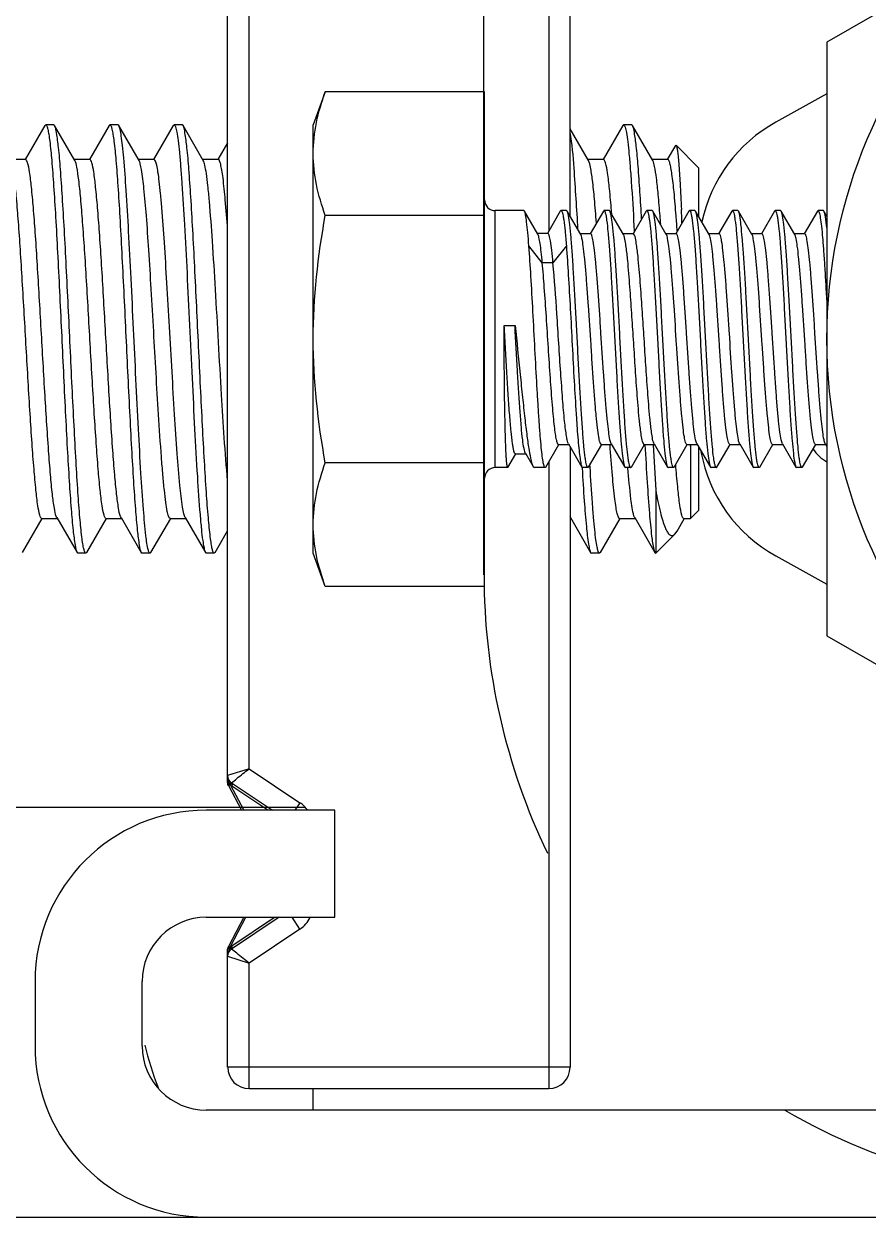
# Model space of a CAD drawing. Header units: millimetres. Extents: x -633009578 to 5705885, y -633235091 to 2571734.
# Drawn here: x 2466969.7 to 2467163.6, y 1994672.4 to 1994946.2 of the extents above; entities that cross this region are included whole.
import ezdxf

# ---------------------------------------------------------------- set-up
doc = ezdxf.new("R2010")
doc.units = ezdxf.units.MM
doc.header["$LTSCALE"] = 1000
doc.header["$MEASUREMENT"] = 0
doc.layers.get('0').update_dxf_attribs({"color": 9})
doc.layers.add('E-WIRE-系统', color=3, linetype='Continuous')

# ---------------------------------------------------------------- blocks, each defined once
blk = doc.blocks.new('G$CF4FACE3C')
at = {"layer": 'E-WIRE-系统'}
for p, q in [((1781.96, -1421.3), (1781.96, -1295.69)), ((1764.07, -1495.72), (1764.07, -1323.57)), ((1941.96, -1323.63), (1835.29, -1385.21)), ((1777.51, -1340.13), (1777.51, -1424.39)), ((1710.84, -1538.83), (1710.84, -1356.19)), ((1715.29, -1535.98), (1715.29, -1357.62)), ((1835.29, -1385.21), (1835.29, -1508.38)), ((1731.12, -1395.48), (1728.62, -1402.35)), ((1764.18, -1395.48), (1731.12, -1395.48)), ((1764.18, -1498.12), (1764.18, -1395.48)), ((1835.29, -1395.91), (1824.65, -1401.81)), ((1672.89, -1402.51), (1668.8, -1409.55)), ((1672.89, -1402.51), (1673.06, -1402.35)), ((1674.73, -1402.35), (1673.06, -1402.35)), ((1674.73, -1402.35), (1673.06, -1402.35)), ((1673.06, -1402.35), (1673.09, -1402.36)), ((1674.91, -1402.5), (1674.73, -1402.35)), ((1679.12, -1409.73), (1674.91, -1402.5)), ((1686.22, -1402.51), (1682.14, -1409.55)), ((1686.22, -1402.51), (1686.4, -1402.35)), ((1688.07, -1402.35), (1686.4, -1402.35)), ((1688.07, -1402.35), (1686.4, -1402.35)), ((1686.4, -1402.35), (1686.42, -1402.36)), ((1688.24, -1402.5), (1688.07, -1402.35)), ((1692.45, -1409.73), (1688.24, -1402.5)), ((1699.56, -1402.51), (1695.47, -1409.55)), ((1699.56, -1402.51), (1699.73, -1402.35)), ((1701.4, -1402.35), (1699.73, -1402.35)), ((1701.4, -1402.35), (1699.73, -1402.35)), ((1699.73, -1402.35), (1699.76, -1402.36)), ((1701.58, -1402.5), (1701.4, -1402.35)), ((1705.78, -1409.73), (1701.58, -1402.5)), ((1728.62, -1491.24), (1728.62, -1402.36)), ((1785.78, -1409.73), (1781.96, -1403.16)), ((1792.89, -1402.51), (1788.8, -1409.55)), ((1792.89, -1402.51), (1793.07, -1402.35)), ((1794.74, -1402.35), (1793.07, -1402.35)), ((1794.74, -1402.35), (1793.07, -1402.35)), ((1793.07, -1402.35), (1793.09, -1402.36)), ((1794.91, -1402.5), (1794.74, -1402.35)), ((1799.12, -1409.73), (1794.91, -1402.5)), ((1710.84, -1406.04), (1708.8, -1409.55)), ((1803.84, -1406.62), (1802.14, -1409.55)), ((1803.84, -1406.62), (1803.96, -1406.58)), ((1808.62, -1411.24), (1803.96, -1406.58)), ((1668.91, -1409.55), (1665.68, -1409.55)), ((1682.24, -1409.55), (1679.01, -1409.55)), ((1695.57, -1409.55), (1692.35, -1409.55)), ((1708.91, -1409.55), (1705.68, -1409.55)), ((1788.91, -1409.55), (1785.68, -1409.55)), ((1802.24, -1409.55), (1799.01, -1409.55)), ((1808.62, -1411.24), (1808.62, -1421.3)), ((1764.18, -1421.14), (1731.12, -1421.14)), ((1772.36, -1420.13), (1766.4, -1420.13)), ((1772.36, -1420.13), (1766.4, -1420.13)), ((1766.4, -1473.47), (1766.4, -1420.13)), ((1772.47, -1420.23), (1772.36, -1420.13)), ((1775.25, -1425), (1772.47, -1420.23)), ((1779.91, -1420.26), (1777.24, -1424.87)), ((1779.91, -1420.26), (1780.06, -1420.13)), ((1781.21, -1420.13), (1780.06, -1420.13)), ((1781.21, -1420.13), (1780.06, -1420.13)), ((1781.34, -1420.24), (1781.21, -1420.13)), ((1784.15, -1425.07), (1781.34, -1420.24)), ((1788.86, -1420.24), (1786.14, -1424.93)), ((1788.86, -1420.24), (1788.99, -1420.13)), ((1790.1, -1420.13), (1788.99, -1420.13)), ((1790.1, -1420.13), (1788.99, -1420.13)), ((1790.23, -1420.24), (1790.1, -1420.13)), ((1793.04, -1425.07), (1790.23, -1420.24)), ((1797.75, -1420.24), (1795.03, -1424.93)), ((1797.75, -1420.24), (1797.88, -1420.13)), ((1798.99, -1420.13), (1797.88, -1420.13)), ((1798.99, -1420.13), (1797.88, -1420.13)), ((1799.12, -1420.24), (1798.99, -1420.13)), ((1801.93, -1425.07), (1799.12, -1420.24)), ((1806.64, -1420.24), (1803.91, -1424.93)), ((1806.64, -1420.24), (1806.76, -1420.13)), ((1807.88, -1420.13), (1806.76, -1420.13)), ((1807.88, -1420.13), (1806.76, -1420.13)), ((1808.01, -1420.24), (1807.88, -1420.13)), ((1810.82, -1425.07), (1808.01, -1420.24)), ((1815.52, -1420.24), (1812.8, -1424.93)), ((1815.52, -1420.24), (1815.63, -1420.14)), ((1815.63, -1420.14), (1815.65, -1420.13)), ((1816.77, -1420.13), (1815.65, -1420.13)), ((1816.77, -1420.13), (1815.65, -1420.13)), ((1816.9, -1420.24), (1816.77, -1420.13)), ((1819.71, -1425.07), (1816.9, -1420.24)), ((1824.41, -1420.24), (1821.69, -1424.93)), ((1824.41, -1420.24), (1824.54, -1420.13)), ((1825.66, -1420.13), (1824.54, -1420.13)), ((1825.66, -1420.13), (1824.54, -1420.13)), ((1825.79, -1420.24), (1825.66, -1420.13)), ((1828.6, -1425.07), (1825.79, -1420.24)), ((1833.3, -1420.24), (1830.58, -1424.93)), ((1833.3, -1420.24), (1833.43, -1420.13)), ((1834.54, -1420.13), (1833.43, -1420.13)), ((1834.54, -1420.13), (1833.43, -1420.13)), ((1834.67, -1420.24), (1834.54, -1420.13)), ((1835.29, -1421.3), (1834.67, -1420.24)), ((1777.32, -1424.87), (1775.17, -1424.87)), ((1786.22, -1424.93), (1784.07, -1424.93)), ((1795.1, -1424.93), (1792.96, -1424.93)), ((1803.99, -1424.93), (1801.85, -1424.93)), ((1812.88, -1424.93), (1810.74, -1424.93)), ((1821.77, -1424.93), (1819.63, -1424.93)), ((1830.66, -1424.93), (1828.52, -1424.93)), ((1776.18, -1430.96), (1773.4, -1427.48)), ((1781.17, -1427.48), (1778.4, -1430.96)), ((1778.4, -1430.96), (1776.18, -1430.96)), ((1768.29, -1443.97), (1770.51, -1443.97)), ((1769.03, -1473.43), (1770.67, -1470.62)), ((1770.59, -1470.62), (1772.74, -1470.62)), ((1772.67, -1470.49), (1774.26, -1473.22)), ((1776.9, -1473.36), (1779.63, -1468.67)), ((1779.55, -1468.67), (1781.69, -1468.67)), ((1781.61, -1468.53), (1784.41, -1473.35)), ((1781.96, -1469.12), (1781.96, -1597.91)), ((1785.78, -1473.36), (1788.52, -1468.67)), ((1788.44, -1468.67), (1790.58, -1468.67)), ((1790.5, -1468.53), (1793.3, -1473.35)), ((1794.67, -1473.36), (1797.41, -1468.67)), ((1797.33, -1468.67), (1799.47, -1468.67)), ((1797.49, -1468.6), (1797.49, -1468.73)), ((1799.17, -1468.77), (1799.16, -1468.62)), ((1799.39, -1468.53), (1802.19, -1473.35)), ((1803.56, -1473.36), (1806.29, -1468.67)), ((1806.22, -1468.67), (1808.36, -1468.67)), ((1806.93, -1469.04), (1806.91, -1468.69)), ((1806.92, -1468.66), (1806.93, -1469.04)), ((1806.93, -1469.04), (1806.93, -1484.04)), ((1808.28, -1468.53), (1811.08, -1473.35)), ((1808.62, -1469.12), (1808.62, -1482.36)), ((1812.45, -1473.36), (1815.18, -1468.67)), ((1815.1, -1468.67), (1817.25, -1468.67)), ((1817.17, -1468.53), (1819.97, -1473.35)), ((1821.34, -1473.36), (1824.07, -1468.67)), ((1823.99, -1468.67), (1826.14, -1468.67)), ((1826.06, -1468.53), (1828.86, -1473.35)), ((1830.23, -1473.36), (1832.96, -1468.67)), ((1832.88, -1468.67), (1835.03, -1468.67)), ((1834.95, -1468.53), (1835.29, -1469.12)), ((1764.18, -1472.46), (1731.12, -1472.46)), ((1774.26, -1473.22), (1774.54, -1473.47)), ((1776.9, -1473.36), (1776.77, -1473.47)), ((1777.51, -1472.3), (1777.51, -1602.36)), ((1784.41, -1473.35), (1784.54, -1473.47)), ((1784.43, -1473.37), (1784.43, -1473.48)), ((1785.78, -1473.36), (1785.66, -1473.47)), ((1786.1, -1473.36), (1786.07, -1472.92)), ((1793.3, -1473.35), (1793.43, -1473.47)), ((1794.67, -1473.36), (1794.54, -1473.47)), ((1802.19, -1473.35), (1802.32, -1473.47)), ((1803.56, -1473.36), (1803.43, -1473.47)), ((1803.93, -1473.43), (1803.89, -1472.88)), ((1811.08, -1473.35), (1811.21, -1473.47)), ((1812.45, -1473.36), (1812.32, -1473.47)), ((1819.97, -1473.35), (1820.1, -1473.47)), ((1821.34, -1473.36), (1821.21, -1473.47)), ((1828.86, -1473.35), (1828.99, -1473.47)), ((1830.23, -1473.36), (1830.1, -1473.47)), ((1768.99, -1473.47), (1766.4, -1473.47)), ((1768.99, -1473.47), (1766.4, -1473.47)), ((1769.03, -1473.43), (1768.99, -1473.47)), ((1776.77, -1473.47), (1774.54, -1473.47)), ((1776.77, -1473.47), (1774.54, -1473.47)), ((1784.43, -1473.48), (1784.44, -1473.6)), ((1785.66, -1473.47), (1784.54, -1473.47)), ((1785.66, -1473.47), (1784.54, -1473.47)), ((1794.54, -1473.47), (1793.43, -1473.47)), ((1794.54, -1473.47), (1793.43, -1473.47)), ((1793.94, -1473.54), (1793.94, -1473.47)), ((1803.43, -1473.47), (1802.32, -1473.47)), ((1803.43, -1473.47), (1802.32, -1473.47)), ((1812.32, -1473.47), (1811.21, -1473.47)), ((1812.32, -1473.47), (1811.21, -1473.47)), ((1821.21, -1473.47), (1820.1, -1473.47)), ((1821.21, -1473.47), (1820.1, -1473.47)), ((1830.1, -1473.47), (1828.99, -1473.47)), ((1830.1, -1473.47), (1828.99, -1473.47)), ((1799.73, -1478.19), (1799.73, -1491.24)), ((1808.62, -1482.36), (1806.93, -1484.04)), ((1668.24, -1491.09), (1672.35, -1484.04)), ((1672.24, -1484.04), (1675.47, -1484.04)), ((1675.37, -1483.86), (1675.25, -1483.61)), ((1675.37, -1483.86), (1679.56, -1491.09)), ((1681.58, -1491.09), (1685.68, -1484.04)), ((1685.57, -1484.04), (1688.8, -1484.04)), ((1688.7, -1483.86), (1688.58, -1483.6)), ((1688.7, -1483.86), (1692.89, -1491.09)), ((1694.91, -1491.09), (1699.01, -1484.04)), ((1698.91, -1484.04), (1702.14, -1484.04)), ((1702.03, -1483.86), (1706.22, -1491.09)), ((1782.03, -1483.86), (1781.96, -1483.7)), ((1781.96, -1484.04), (1782.14, -1484.04)), ((1782.03, -1483.86), (1786.22, -1491.09)), ((1788.24, -1491.09), (1792.35, -1484.04)), ((1792.24, -1484.04), (1795.47, -1484.04)), ((1795.37, -1483.86), (1799.56, -1491.09)), ((1804.16, -1486.65), (1805.65, -1484.09)), ((1805.58, -1484.04), (1806.93, -1484.04)), ((1805.65, -1484.09), (1805.68, -1484.04)), ((1708.24, -1491.09), (1710.84, -1486.62)), ((1803.7, -1487.27), (1799.73, -1491.24)), ((1803.7, -1487.27), (1804.16, -1486.65)), ((1679.56, -1491.09), (1679.73, -1491.24)), ((1681.4, -1491.24), (1679.73, -1491.24)), ((1681.4, -1491.24), (1679.73, -1491.24)), ((1681.4, -1491.24), (1681.38, -1491.24)), ((1681.58, -1491.09), (1681.4, -1491.24)), ((1692.89, -1491.09), (1693.07, -1491.24)), ((1694.74, -1491.24), (1693.07, -1491.24)), ((1694.74, -1491.24), (1693.07, -1491.24)), ((1694.91, -1491.09), (1694.74, -1491.24)), ((1706.22, -1491.09), (1706.4, -1491.24)), ((1708.07, -1491.24), (1706.4, -1491.24)), ((1708.07, -1491.24), (1706.4, -1491.24)), ((1708.07, -1491.24), (1708.04, -1491.24)), ((1708.24, -1491.09), (1708.07, -1491.24)), ((1731.12, -1498.12), (1728.62, -1491.24)), ((1786.22, -1491.09), (1786.4, -1491.24)), ((1788.07, -1491.24), (1786.4, -1491.24)), ((1788.07, -1491.24), (1786.4, -1491.24)), ((1788.07, -1491.24), (1788.05, -1491.24)), ((1788.24, -1491.09), (1788.07, -1491.24)), ((1799.56, -1491.09), (1799.73, -1491.24)), ((1824.65, -1491.79), (1835.29, -1497.69)), ((1764.18, -1498.12), (1731.12, -1498.12)), ((1835.29, -1508.38), (1941.96, -1569.97)), ((1715.29, -1535.98), (1710.84, -1537.4)), ((1715.29, -1535.98), (1725.85, -1543.02)), ((1711, -1539.45), (1711.35, -1539.27)), ((1711, -1539.45), (1713.71, -1544.58)), ((1711.12, -1539.15), (1711.2, -1539.19)), ((1711.2, -1539.19), (1711.32, -1539.23)), ((1711.42, -1539), (1711.32, -1539.23)), ((1711.35, -1539.27), (1711.32, -1539.23)), ((1711.45, -1539.02), (1711.35, -1539.27)), ((1711.45, -1539.38), (1711.35, -1539.27)), ((1711.54, -1539.11), (1711.45, -1539.38)), ((1711.45, -1539.38), (1714.19, -1544.58)), ((1711.64, -1538.88), (1720.18, -1544.58)), ((1711.76, -1539.26), (1711.7, -1539.57)), ((1719.21, -1544.58), (1711.7, -1539.57)), ((1213.69, -1543.96), (1726.96, -1543.96)), ((1733.07, -1544.58), (1706.4, -1544.58)), ((1725.85, -1543.02), (1724.81, -1544.58)), ((1733.07, -1566.8), (1733.07, -1544.58)), ((1706.4, -1566.8), (1733.07, -1566.8)), ((1714.19, -1566.8), (1711, -1572.84)), ((1711.45, -1572.88), (1714.65, -1566.8)), ((1721.51, -1566.8), (1711.64, -1573.38)), ((1711.7, -1572.7), (1720.6, -1566.8)), ((1725.85, -1569.25), (1724.22, -1566.8)), ((1725.85, -1569.25), (1715.29, -1576.29)), ((1710.84, -1597.91), (1710.84, -1573.46)), ((1710.84, -1574.86), (1715.29, -1576.29)), ((1710.97, -1574.16), (1711.22, -1573.41)), ((1711.26, -1572.98), (1711, -1572.84)), ((1711.08, -1573.13), (1711.37, -1573.04)), ((1711.37, -1573.04), (1711.26, -1572.98)), ((1711.34, -1573.02), (1711.4, -1572.95)), ((1711.4, -1572.95), (1711.45, -1572.88)), ((1711.55, -1573.15), (1711.45, -1572.88)), ((1715.29, -1602.36), (1715.29, -1576.29)), ((1670.84, -1580.13), (1670.84, -1593.47)), ((1693.07, -1593.47), (1693.07, -1580.13)), ((1781.96, -1597.91), (1710.84, -1597.91)), ((1715.29, -1602.36), (1777.51, -1602.36)), ((1728.62, -1606.8), (1728.62, -1602.36)), ((1999.74, -1606.8), (1706.4, -1606.8)), ((1213.69, -1629.02), (2005.52, -1629.02)), ((1706.4, -1629.02), (1999.74, -1629.02))]:
    blk.add_line(p, q, dxfattribs=at)
blk.add_circle((1941.96, -1446.8), 106.67, dxfattribs=at)
for centre, radius, start, end in [((1839.73, -1429.02), 31.11, 119, 167.8939), ((1056.96, -1464.41), 741.07, 3.29205, 3.72682), ((1766.4, -1417.91), 2.22, 180, 270), ((1780.06, -1420.22), 0.086, 84.1854, 89.9947), ((1788.99, -1420.21), 0.076, 79.0043, 89.9604), ((1460.6, -1447.06), 331.04, 4.5387, 4.6656), ((1797.88, -1420.21), 0.076, 78.9113, 89.9594), ((1387.59, -1453.56), 414.31, 4.2321, 4.4817), ((1353.94, -1456.39), 451.4, 4.0698, 4.4728), ((914.49, -1460.66), 891.5, 2.44216, 2.62087), ((1806.76, -1420.21), 0.076, 78.9914, 89.9603), ((1824.54, -1420.21), 0.076, 78.9891, 89.9602), ((1833.43, -1420.21), 0.076, 78.9741, 89.9601), ((2508.94, -1430.78), 710.78, 183.06383, 183.82448), ((1839.73, -1464.58), 31.11, 190.3451, 241), ((1839.73, -1464.58), 8.89, 214.3268, 239.8898), ((1766.4, -1475.69), 2.22, 90, 180), ((1776.77, -1473.39), 0.0758, 259.6399, 269.9669), ((1785.66, -1473.39), 0.0759, 259.2241, 269.9627), ((1794.54, -1473.39), 0.0759, 259.0953, 269.9614), ((1803.43, -1473.39), 0.0759, 259.2557, 269.963), ((1812.32, -1473.39), 0.0759, 259.0989, 269.9614), ((1821.21, -1473.39), 0.0759, 259.2688, 269.9632), ((1830.1, -1473.39), 0.0759, 259.1048, 269.9615), ((1897.49, -1495.72), 133.41, 180, 205.649), ((1712.62, -1537.4), 1.78, 180, 236.3099), ((1711.49, -1538.42), 0.819, 235.7183, 238.8209), ((1711.57, -1538.27), 0.989, 238.8616, 242.9131), ((1713.93, -1537.67), 3.05, 200.3577, 204.6837), ((1713.65, -1537.79), 2.74, 204.7071, 208.0118), ((1713.44, -1537.9), 2.51, 208.005, 212.0404), ((1713.41, -1536.99), 3.1, 230.5794, 236.3228), ((1706.4, -1580.13), 35.56, 90, 180), ((1722.4, -1548.2), 6.22, 35.8764, 56.3099), ((1706.4, -1580.13), 13.33, 90, 180), ((1722.4, -1564.07), 6.22, 303.6901, 333.8794), ((1712.62, -1574.86), 1.78, 123.6901, 180), ((1672.26, -1561.48), 40.75, 342.9834, 343.1803), ((1585.65, -1535.34), 131.22, 343.1972, 343.3115), ((1713.43, -1575.31), 3.13, 123.5501, 129.2239), ((1706.4, -1593.47), 35.56, 180, 270), ((1706.4, -1593.47), 13.33, 180, 270), ((1779.73, -1571.25), 88.89, 194.375, 200.3315), ((1715.29, -1597.91), 4.44, 180, 270), ((1777.51, -1597.91), 4.44, 270, 0), ((1893.28, -1491.32), 133.41, 239.9917, 270)]:
    blk.add_arc(centre, radius, start, end, dxfattribs=at)
for points, knots in [([(1728.62, -1408.31), (1728.62, -1406.15), (1729.1, -1401.77), (1730.37, -1397.56), (1731.12, -1395.48)], [0, 0, 0, 0, 0.493589, 1, 1, 1, 1]), ([(1673.09, -1402.36), (1673.19, -1402.38), (1673.36, -1402.74), (1673.53, -1403.36), (1673.73, -1404.43), (1674.02, -1406.57), (1674.36, -1410.14), (1674.74, -1415.38), (1675.14, -1421.76), (1675.53, -1429.04), (1675.93, -1436.96), (1676.46, -1447.97), (1676.97, -1458.86), (1677.51, -1469.22), (1677.9, -1475.97), (1678.3, -1481.65), (1678.66, -1486.1), (1679.08, -1489.07), (1679.3, -1490.65), (1679.56, -1491.09)], [0, 0, 0, 0, 0.003611, 0.011258, 0.023209, 0.039422, 0.084107, 0.143792, 0.216356, 0.299194, 0.389317, 0.483473, 0.670291, 0.756211, 0.832929, 0.897688, 0.948175, 0.982622, 1, 1, 1, 1]), ([(1681.38, -1491.24), (1681.27, -1491.22), (1681.11, -1490.86), (1680.94, -1490.24), (1680.74, -1489.17), (1680.45, -1487.04), (1680.11, -1483.46), (1679.72, -1478.22), (1679.33, -1471.84), (1678.94, -1464.56), (1678.54, -1456.64), (1678.01, -1445.62), (1677.5, -1434.74), (1676.95, -1424.37), (1676.56, -1417.63), (1676.16, -1411.95), (1675.81, -1407.5), (1675.39, -1404.52), (1675.17, -1402.95), (1674.91, -1402.5)], [0, 0, 0, 0, 0.003604, 0.011244, 0.023189, 0.039398, 0.084082, 0.143773, 0.216344, 0.299191, 0.38933, 0.483504, 0.670341, 0.756264, 0.832985, 0.897741, 0.948217, 0.982646, 1, 1, 1, 1]), ([(1686.42, -1402.36), (1686.53, -1402.38), (1686.69, -1402.74), (1686.86, -1403.36), (1687.06, -1404.43), (1687.35, -1406.57), (1687.69, -1410.14), (1688.08, -1415.38), (1688.47, -1421.76), (1688.86, -1429.04), (1689.26, -1436.96), (1689.79, -1447.97), (1690.3, -1458.86), (1690.85, -1469.22), (1691.24, -1475.97), (1691.64, -1481.65), (1691.99, -1486.1), (1692.41, -1489.07), (1692.63, -1490.65), (1692.89, -1491.09)], [0, 0, 0, 0, 0.003611, 0.011257, 0.023207, 0.039418, 0.084101, 0.143787, 0.21635, 0.299185, 0.389306, 0.483463, 0.670281, 0.756199, 0.832917, 0.897679, 0.948171, 0.982621, 1, 1, 1, 1]), ([(1692.32, -1465.47), (1691.96, -1458.55), (1691.47, -1448.13), (1690.81, -1434.45), (1690.32, -1424.85), (1689.83, -1416.52), (1689.4, -1410.59), (1689.04, -1406.83), (1688.8, -1404.84), (1688.55, -1403.46), (1688.38, -1402.74), (1688.24, -1402.5)], [0, 0, 0, 0, 0.329141, 0.495694, 0.6508, 0.785583, 0.892349, 0.93326, 0.965064, 0.987355, 1, 1, 1, 1]), ([(1699.76, -1402.36), (1699.91, -1402.4), (1700.1, -1403.03), (1700.34, -1404.03), (1700.59, -1405.83), (1700.84, -1408.19), (1701.1, -1411.18), (1701.47, -1416.2), (1701.91, -1423.57), (1702.42, -1433.36), (1702.93, -1443.98), (1703.44, -1454.78), (1703.8, -1461.96), (1703.99, -1465.47)], [0, 0, 0, 0, 0.007665, 0.025364, 0.053379, 0.091388, 0.138842, 0.195022, 0.330009, 0.488072, 0.659495, 0.833705, 1, 1, 1, 1]), ([(1708.04, -1491.24), (1707.94, -1491.22), (1707.77, -1490.86), (1707.6, -1490.24), (1707.41, -1489.17), (1707.12, -1487.04), (1706.78, -1483.46), (1706.39, -1478.22), (1706, -1471.84), (1705.6, -1464.56), (1705.21, -1456.64), (1704.68, -1445.62), (1704.16, -1434.74), (1703.62, -1424.37), (1703.23, -1417.63), (1702.83, -1411.95), (1702.48, -1407.5), (1702.05, -1404.52), (1701.84, -1402.95), (1701.58, -1402.5)], [0, 0, 0, 0, 0.003605, 0.011247, 0.023192, 0.039401, 0.084084, 0.143773, 0.216344, 0.299192, 0.389326, 0.483496, 0.670337, 0.756261, 0.832979, 0.897736, 0.948215, 0.982646, 1, 1, 1, 1]), ([(1783.59, -1424.02), (1783.36, -1419.79), (1782.91, -1413.06), (1782.41, -1406.32), (1781.96, -1403.85)], [0, 0, 0, 0, 0.628544, 1, 1, 1, 1]), ([(1793.09, -1402.36), (1793.26, -1402.4), (1793.45, -1403.08), (1793.7, -1404.14), (1793.95, -1406.07), (1794.21, -1408.59), (1794.48, -1411.78), (1794.86, -1417.11), (1795.11, -1421.39), (1795.28, -1424.41)], [0, 0, 0, 0, 0.023099, 0.076921, 0.162181, 0.277789, 0.421938, 0.592279, 1, 1, 1, 1]), ([(1796.46, -1416.24), (1796.34, -1414.45), (1796.11, -1411.29), (1795.77, -1407.15), (1795.37, -1404.39), (1795.15, -1402.92), (1794.91, -1402.5)], [0, 0, 0, 0, 0.387565, 0.689151, 0.895137, 1, 1, 1, 1]), ([(1731.12, -1421.14), (1730.37, -1419.06), (1729.1, -1414.85), (1728.62, -1410.47), (1728.62, -1408.31)], [0, 0, 0, 0, 0.506411, 1, 1, 1, 1]), ([(1803.96, -1406.58), (1804.05, -1406.67), (1804.12, -1407.06), (1804.26, -1407.79), (1804.38, -1408.93), (1804.58, -1411.19), (1804.81, -1414.89), (1804.97, -1418.08), (1805.05, -1419.9)], [0, 0, 0, 0, 0.027491, 0.083885, 0.169406, 0.283463, 0.592757, 1, 1, 1, 1]), ([(1672.24, -1484.04), (1672.15, -1484.04), (1671.96, -1483.78), (1671.7, -1482.93), (1671.34, -1480.96), (1670.98, -1477.78), (1670.59, -1473.45), (1670.2, -1468.17), (1669.8, -1462.12), (1669.41, -1455.52), (1668.88, -1446.31), (1668.36, -1437.18), (1667.82, -1428.46), (1667.43, -1422.76), (1667.03, -1417.93), (1666.67, -1414.12), (1666.27, -1411.52), (1666.02, -1410.14), (1665.78, -1409.73)], [0, 0, 0, 0, 0.003516, 0.010771, 0.037949, 0.081609, 0.140308, 0.211978, 0.294061, 0.383613, 0.477416, 0.664254, 0.750571, 0.827952, 0.893624, 0.945254, 0.981055, 1, 1, 1, 1]), ([(1675.25, -1483.61), (1675.05, -1483.07), (1674.78, -1481.52), (1674.39, -1478.65), (1674.02, -1474.65), (1673.47, -1467.56), (1672.83, -1457.22), (1672.21, -1446.27), (1671.69, -1437.23), (1671.3, -1430.79), (1670.92, -1424.91), (1670.53, -1419.8), (1670.15, -1415.61), (1669.79, -1412.53), (1669.44, -1410.63), (1669.18, -1409.8), (1668.99, -1409.55), (1668.91, -1409.55)], [0, 0, 0, 0, 0.023312, 0.06278, 0.117199, 0.184734, 0.349474, 0.534403, 0.626505, 0.71409, 0.794123, 0.863837, 0.92083, 0.96317, 0.989516, 0.99656, 1, 1, 1, 1]), ([(1685.57, -1484.04), (1685.49, -1484.04), (1685.29, -1483.78), (1685.03, -1482.93), (1684.67, -1480.96), (1684.31, -1477.78), (1683.92, -1473.45), (1683.53, -1468.17), (1683.14, -1462.12), (1682.74, -1455.52), (1682.21, -1446.31), (1681.7, -1437.18), (1681.16, -1428.46), (1680.76, -1422.76), (1680.37, -1417.93), (1680, -1414.12), (1679.6, -1411.52), (1679.35, -1410.14), (1679.12, -1409.73)], [0, 0, 0, 0, 0.003516, 0.010771, 0.037949, 0.081609, 0.140308, 0.211978, 0.294061, 0.383613, 0.477416, 0.664254, 0.750572, 0.827952, 0.893624, 0.945254, 0.981055, 1, 1, 1, 1]), ([(1688.58, -1483.6), (1688.38, -1483.06), (1688.11, -1481.5), (1687.72, -1478.62), (1687.35, -1474.62), (1686.8, -1467.52), (1686.16, -1457.18), (1685.54, -1446.23), (1685.02, -1437.2), (1684.64, -1430.77), (1684.25, -1424.89), (1683.87, -1419.79), (1683.48, -1415.6), (1683.12, -1412.53), (1682.78, -1410.63), (1682.52, -1409.8), (1682.33, -1409.55), (1682.24, -1409.55)], [0, 0, 0, 0, 0.02345, 0.063033, 0.11754, 0.185131, 0.349903, 0.534772, 0.62682, 0.714344, 0.794313, 0.863966, 0.920906, 0.963205, 0.989525, 0.996562, 1, 1, 1, 1]), ([(1696.49, -1462.44), (1696.13, -1456.7), (1695.65, -1448.03), (1694.99, -1436.65), (1694.5, -1428.65), (1694.02, -1421.67), (1693.54, -1416.12), (1693.14, -1412.51), (1692.76, -1410.59), (1692.57, -1409.95), (1692.45, -1409.73)], [0, 0, 0, 0, 0.326529, 0.491938, 0.646319, 0.780991, 0.888404, 0.962618, 0.986009, 1, 1, 1, 1]), ([(1699.83, -1462.44), (1699.64, -1459.49), (1699.28, -1453.44), (1698.77, -1444.34), (1698.25, -1435.39), (1697.74, -1427.16), (1697.3, -1420.98), (1696.93, -1416.78), (1696.66, -1414.29), (1696.42, -1412.34), (1696.15, -1410.86), (1695.95, -1410.06), (1695.71, -1409.55), (1695.57, -1409.55)], [0, 0, 0, 0, 0.167056, 0.342036, 0.51408, 0.67247, 0.807366, 0.863327, 0.910435, 0.947987, 0.975456, 0.992576, 1, 1, 1, 1]), ([(1710.84, -1476.25), (1710.29, -1470.3), (1709.71, -1460.7), (1708.94, -1447.44), (1708.34, -1436.79), (1707.74, -1427.03), (1707.22, -1419.85), (1706.77, -1415.19), (1706.47, -1412.68), (1706.17, -1410.95), (1705.95, -1410.02), (1705.78, -1409.73)], [0, 0, 0, 0, 0.268555, 0.432232, 0.596778, 0.747731, 0.871839, 0.920321, 0.958291, 0.984973, 1, 1, 1, 1]), ([(1710.84, -1424), (1710.7, -1421.98), (1710.42, -1418.43), (1710.01, -1414.32), (1709.68, -1411.87), (1709.43, -1410.64), (1709.25, -1409.96), (1709.02, -1409.55), (1708.91, -1409.55)], [0, 0, 0, 0, 0.41482, 0.72823, 0.841797, 0.924784, 0.976685, 1, 1, 1, 1]), ([(1787.41, -1422.65), (1787.29, -1420.99), (1787.05, -1418.04), (1786.68, -1414.18), (1786.27, -1411.55), (1786.02, -1410.15), (1785.78, -1409.73)], [0, 0, 0, 0, 0.381754, 0.681975, 0.890091, 1, 1, 1, 1]), ([(1790.55, -1420.13), (1790.43, -1418.63), (1790.19, -1416.01), (1789.82, -1412.73), (1789.46, -1410.71), (1789.2, -1409.83), (1789, -1409.55), (1788.91, -1409.55)], [0, 0, 0, 0, 0.418158, 0.729515, 0.923411, 0.975112, 1, 1, 1, 1]), ([(1800.63, -1421.19), (1800.52, -1419.72), (1800.29, -1417.11), (1799.95, -1413.69), (1799.57, -1411.35), (1799.33, -1410.11), (1799.12, -1409.73)], [0, 0, 0, 0, 0.38118, 0.680309, 0.888233, 1, 1, 1, 1]), ([(1803.97, -1421.19), (1803.84, -1419.55), (1803.6, -1416.68), (1803.23, -1413.36), (1802.93, -1411.39), (1802.71, -1410.42), (1802.55, -1409.86), (1802.34, -1409.55), (1802.24, -1409.55)], [0, 0, 0, 0, 0.417353, 0.72929, 0.841771, 0.92395, 0.975651, 1, 1, 1, 1]), ([(1773.4, -1427.48), (1773.33, -1426.54), (1773.19, -1424.88), (1772.97, -1422.7), (1772.74, -1421.24), (1772.61, -1420.46), (1772.47, -1420.23)], [0, 0, 0, 0, 0.385426, 0.68535, 0.89169, 1, 1, 1, 1]), ([(1780.07, -1420.13), (1780.13, -1420.14), (1780.26, -1420.33), (1780.38, -1420.7), (1780.51, -1421.31), (1780.71, -1422.55), (1780.94, -1424.64), (1781.09, -1426.44), (1781.17, -1427.48)], [0, 0, 0, 0, 0.025999, 0.078741, 0.161216, 0.273457, 0.583864, 1, 1, 1, 1]), ([(1785.64, -1473.47), (1785.58, -1473.45), (1785.46, -1473.24), (1785.35, -1472.87), (1785.22, -1472.24), (1785.03, -1470.97), (1784.8, -1468.84), (1784.54, -1465.72), (1784.28, -1461.91), (1784.02, -1457.56), (1783.75, -1452.82), (1783.49, -1447.87), (1783.23, -1442.88), (1782.96, -1438.03), (1782.7, -1433.49), (1782.44, -1429.44), (1782.18, -1426), (1781.92, -1423.32), (1781.7, -1421.59), (1781.5, -1420.67), (1781.4, -1420.35), (1781.34, -1420.24)], [0, 0, 0, 0, 0.003704, 0.011323, 0.023191, 0.03929, 0.083673, 0.142993, 0.215158, 0.297591, 0.387338, 0.481186, 0.575764, 0.667671, 0.753614, 0.830513, 0.895616, 0.946611, 0.98173, 0.992985, 1, 1, 1, 1]), ([(1789, -1420.13), (1789.07, -1420.15), (1789.18, -1420.35), (1789.29, -1420.73), (1789.43, -1421.36), (1789.62, -1422.63), (1789.84, -1424.76), (1790.1, -1427.88), (1790.36, -1431.69), (1790.62, -1436.04), (1790.89, -1440.77), (1791.15, -1445.73), (1791.42, -1450.72), (1791.68, -1455.57), (1791.94, -1460.1), (1792.21, -1464.16), (1792.46, -1467.59), (1792.72, -1470.27), (1792.94, -1472), (1793.14, -1472.93), (1793.24, -1473.25), (1793.3, -1473.35)], [0, 0, 0, 0, 0.003711, 0.011336, 0.02321, 0.039312, 0.083698, 0.143015, 0.215173, 0.297594, 0.387327, 0.481159, 0.575721, 0.667617, 0.753551, 0.830448, 0.895556, 0.946563, 0.981704, 0.992971, 1, 1, 1, 1]), ([(1794.53, -1473.47), (1794.47, -1473.45), (1794.35, -1473.24), (1794.24, -1472.87), (1794.11, -1472.24), (1793.91, -1470.97), (1793.69, -1468.84), (1793.43, -1465.71), (1793.17, -1461.91), (1792.91, -1457.56), (1792.64, -1452.82), (1792.38, -1447.87), (1792.11, -1442.88), (1791.85, -1438.03), (1791.59, -1433.49), (1791.33, -1429.44), (1791.07, -1426), (1790.81, -1423.32), (1790.59, -1421.59), (1790.39, -1420.67), (1790.29, -1420.35), (1790.23, -1420.24)], [0, 0, 0, 0, 0.003708, 0.011332, 0.023206, 0.03931, 0.083702, 0.143027, 0.215196, 0.297632, 0.387379, 0.481219, 0.575788, 0.66769, 0.753628, 0.830521, 0.895618, 0.946611, 0.98173, 0.992985, 1, 1, 1, 1]), ([(1797.89, -1420.13), (1797.96, -1420.15), (1798.07, -1420.35), (1798.18, -1420.73), (1798.31, -1421.36), (1798.51, -1422.63), (1798.73, -1424.76), (1798.99, -1427.89), (1799.25, -1431.69), (1799.51, -1436.04), (1799.78, -1440.78), (1800.04, -1445.73), (1800.31, -1450.72), (1800.57, -1455.57), (1800.83, -1460.1), (1801.09, -1464.16), (1801.35, -1467.59), (1801.61, -1470.27), (1801.83, -1472), (1802.03, -1472.93), (1802.13, -1473.25), (1802.19, -1473.35)], [0, 0, 0, 0, 0.003714, 0.011343, 0.023221, 0.039327, 0.08372, 0.14304, 0.215198, 0.297619, 0.387351, 0.481178, 0.575732, 0.667622, 0.753555, 0.83045, 0.895556, 0.946562, 0.981703, 0.992971, 1, 1, 1, 1]), ([(1803.42, -1473.47), (1803.35, -1473.45), (1803.24, -1473.24), (1803.13, -1472.87), (1803, -1472.24), (1802.8, -1470.97), (1802.58, -1468.84), (1802.32, -1465.72), (1802.06, -1461.91), (1801.8, -1457.56), (1801.53, -1452.82), (1801.27, -1447.87), (1801, -1442.88), (1800.74, -1438.03), (1800.48, -1433.49), (1800.21, -1429.44), (1799.96, -1426), (1799.7, -1423.32), (1799.48, -1421.59), (1799.28, -1420.67), (1799.18, -1420.35), (1799.12, -1420.24)], [0, 0, 0, 0, 0.003703, 0.011321, 0.023188, 0.039286, 0.083667, 0.142986, 0.21515, 0.297581, 0.387329, 0.481177, 0.575755, 0.667664, 0.753609, 0.83051, 0.895615, 0.94661, 0.98173, 0.992984, 1, 1, 1, 1]), ([(1806.78, -1420.13), (1806.84, -1420.15), (1806.96, -1420.35), (1807.07, -1420.73), (1807.2, -1421.36), (1807.39, -1422.63), (1807.62, -1424.76), (1807.88, -1427.88), (1808.14, -1431.69), (1808.4, -1436.04), (1808.67, -1440.77), (1808.93, -1445.73), (1809.19, -1450.72), (1809.46, -1455.57), (1809.72, -1460.1), (1809.98, -1464.16), (1810.24, -1467.59), (1810.5, -1470.27), (1810.72, -1472), (1810.92, -1472.93), (1811.02, -1473.25), (1811.08, -1473.35)], [0, 0, 0, 0, 0.003711, 0.011337, 0.023212, 0.039314, 0.0837, 0.143018, 0.215176, 0.297599, 0.387332, 0.481164, 0.575726, 0.667621, 0.753554, 0.830449, 0.895556, 0.946563, 0.981704, 0.992971, 1, 1, 1, 1]), ([(1812.31, -1473.47), (1812.24, -1473.45), (1812.13, -1473.24), (1812.02, -1472.87), (1811.88, -1472.24), (1811.69, -1470.97), (1811.47, -1468.84), (1811.21, -1465.71), (1810.95, -1461.91), (1810.68, -1457.56), (1810.42, -1452.82), (1810.16, -1447.87), (1809.89, -1442.88), (1809.63, -1438.03), (1809.37, -1433.49), (1809.1, -1429.44), (1808.85, -1426), (1808.59, -1423.32), (1808.37, -1421.59), (1808.17, -1420.67), (1808.07, -1420.35), (1808.01, -1420.24)], [0, 0, 0, 0, 0.003708, 0.011332, 0.023206, 0.039309, 0.083701, 0.143026, 0.215196, 0.297631, 0.387378, 0.481219, 0.575788, 0.66769, 0.753628, 0.830521, 0.895618, 0.94661, 0.98173, 0.992985, 1, 1, 1, 1]), ([(1815.65, -1420.13), (1815.71, -1420.13), (1815.84, -1420.33), (1815.94, -1420.68), (1816.08, -1421.29), (1816.27, -1422.54), (1816.5, -1424.64), (1816.76, -1427.75), (1817.02, -1431.54), (1817.28, -1435.89), (1817.55, -1440.63), (1817.81, -1445.59), (1818.08, -1450.6), (1818.34, -1455.47), (1818.61, -1460.03), (1818.87, -1464.11), (1819.13, -1467.56), (1819.39, -1470.26), (1819.6, -1471.99), (1819.81, -1472.93), (1819.91, -1473.25), (1819.97, -1473.35)], [0, 0, 0, 0, 0.003386, 0.010605, 0.022094, 0.037845, 0.081651, 0.140562, 0.21249, 0.294853, 0.384679, 0.47873, 0.573605, 0.66588, 0.752224, 0.829521, 0.894986, 0.946281, 0.981617, 0.992941, 1, 1, 1, 1]), ([(1821.2, -1473.47), (1821.13, -1473.45), (1821.02, -1473.24), (1820.9, -1472.87), (1820.77, -1472.24), (1820.58, -1470.97), (1820.35, -1468.84), (1820.1, -1465.72), (1819.84, -1461.91), (1819.57, -1457.56), (1819.31, -1452.82), (1819.05, -1447.87), (1818.78, -1442.88), (1818.52, -1438.03), (1818.25, -1433.49), (1817.99, -1429.44), (1817.73, -1426), (1817.48, -1423.32), (1817.26, -1421.59), (1817.06, -1420.67), (1816.96, -1420.35), (1816.9, -1420.24)], [0, 0, 0, 0, 0.003703, 0.01132, 0.023187, 0.039284, 0.083664, 0.142983, 0.215146, 0.297577, 0.387325, 0.481173, 0.575752, 0.667661, 0.753607, 0.830509, 0.895614, 0.946609, 0.98173, 0.992984, 1, 1, 1, 1]), ([(1824.56, -1420.13), (1824.62, -1420.15), (1824.74, -1420.35), (1824.85, -1420.73), (1824.98, -1421.36), (1825.17, -1422.63), (1825.4, -1424.76), (1825.66, -1427.88), (1825.92, -1431.69), (1826.18, -1436.04), (1826.44, -1440.77), (1826.71, -1445.73), (1826.97, -1450.72), (1827.24, -1455.57), (1827.5, -1460.1), (1827.76, -1464.16), (1828.02, -1467.59), (1828.28, -1470.27), (1828.49, -1472), (1828.7, -1472.93), (1828.79, -1473.25), (1828.86, -1473.35)], [0, 0, 0, 0, 0.003711, 0.011337, 0.023212, 0.039315, 0.083701, 0.143019, 0.215177, 0.2976, 0.387333, 0.481165, 0.575727, 0.667621, 0.753554, 0.830449, 0.895556, 0.946563, 0.981704, 0.992971, 1, 1, 1, 1]), ([(1830.09, -1473.47), (1830.02, -1473.45), (1829.9, -1473.24), (1829.79, -1472.87), (1829.66, -1472.24), (1829.47, -1470.97), (1829.24, -1468.84), (1828.99, -1465.71), (1828.72, -1461.91), (1828.46, -1457.56), (1828.2, -1452.82), (1827.93, -1447.87), (1827.67, -1442.88), (1827.41, -1438.03), (1827.14, -1433.49), (1826.88, -1429.44), (1826.62, -1426), (1826.37, -1423.32), (1826.15, -1421.59), (1825.95, -1420.67), (1825.85, -1420.35), (1825.79, -1420.24)], [0, 0, 0, 0, 0.003708, 0.011331, 0.023205, 0.039308, 0.083699, 0.143025, 0.215195, 0.297631, 0.387378, 0.481219, 0.575789, 0.667691, 0.753629, 0.830521, 0.895618, 0.946611, 0.981731, 0.992985, 1, 1, 1, 1]), ([(1833.45, -1420.13), (1833.5, -1420.14), (1833.6, -1420.29), (1833.7, -1420.58), (1833.81, -1421.05), (1833.97, -1421.99), (1834.17, -1423.59), (1834.39, -1425.95), (1834.62, -1428.86), (1834.84, -1432.24), (1835.07, -1436.01), (1835.21, -1438.64), (1835.29, -1440.01)], [0, 0, 0, 0, 0.007976, 0.023399, 0.047119, 0.079188, 0.167777, 0.287121, 0.434165, 0.605074, 0.795358, 1, 1, 1, 1]), ([(1835.29, -1423.74), (1835.21, -1422.96), (1835.09, -1421.92), (1834.86, -1420.76), (1834.75, -1420.37), (1834.67, -1420.24)], [0, 0, 0, 0, 0.664814, 0.874197, 1, 1, 1, 1]), ([(1776.18, -1430.96), (1776.11, -1430.2), (1775.97, -1428.86), (1775.76, -1427.1), (1775.53, -1425.87), (1775.37, -1425.21), (1775.25, -1425)], [0, 0, 0, 0, 0.374921, 0.67078, 0.880329, 1, 1, 1, 1]), ([(1778.4, -1430.96), (1778.32, -1430.09), (1778.17, -1428.58), (1777.92, -1426.69), (1777.68, -1425.53), (1777.5, -1425.01), (1777.37, -1424.87), (1777.32, -1424.87)], [0, 0, 0, 0, 0.416821, 0.727006, 0.920674, 0.973077, 1, 1, 1, 1]), ([(1788.44, -1468.67), (1788.38, -1468.67), (1788.25, -1468.52), (1788.07, -1468.01), (1787.84, -1466.88), (1787.6, -1465.02), (1787.34, -1462.5), (1787.08, -1459.42), (1786.82, -1455.89), (1786.56, -1452.04), (1786.21, -1446.66), (1785.86, -1441.31), (1785.5, -1436.2), (1785.24, -1432.84), (1784.98, -1429.99), (1784.74, -1427.72), (1784.47, -1426.16), (1784.3, -1425.32), (1784.15, -1425.07)], [0, 0, 0, 0, 0.003779, 0.011114, 0.038197, 0.081557, 0.139812, 0.210943, 0.29244, 0.38141, 0.474689, 0.66085, 0.747103, 0.824649, 0.89074, 0.943055, 0.979813, 1, 1, 1, 1]), ([(1790.5, -1468.53), (1790.35, -1468.27), (1790.18, -1467.44), (1789.92, -1465.87), (1789.67, -1463.6), (1789.41, -1460.75), (1789.15, -1457.39), (1788.79, -1452.28), (1788.45, -1446.94), (1788.1, -1441.55), (1787.83, -1437.7), (1787.57, -1434.17), (1787.31, -1431.1), (1787.05, -1428.58), (1786.81, -1426.72), (1786.58, -1425.58), (1786.4, -1425.08), (1786.27, -1424.93), (1786.22, -1424.93)], [0, 0, 0, 0, 0.020221, 0.057009, 0.109346, 0.175452, 0.253005, 0.33926, 0.525406, 0.618671, 0.707626, 0.789106, 0.860222, 0.918463, 0.961813, 0.988889, 0.996221, 1, 1, 1, 1]), ([(1797.33, -1468.67), (1797.01, -1468.34), (1796.81, -1467.38), (1796.64, -1466.05), (1796.44, -1464.69), (1796.27, -1462.87), (1796.06, -1460.59), (1795.85, -1457.85), (1795.65, -1455.11), (1795.41, -1451.46), (1795.11, -1446.9), (1794.82, -1442.33), (1794.57, -1438.68), (1794.37, -1435.94), (1794.16, -1433.21), (1793.96, -1430.93), (1793.78, -1429.11), (1793.61, -1427.74), (1793.41, -1426.39), (1793.24, -1425.48), (1793.04, -1425.07)], [0, 0, 0, 0, 0.030768, 0.062218, 0.093344, 0.124643, 0.187198, 0.249714, 0.31225, 0.374778, 0.499837, 0.624896, 0.687425, 0.749956, 0.812483, 0.875017, 0.906295, 0.937525, 0.968815, 1, 1, 1, 1]), ([(1799.39, -1468.53), (1799.19, -1468.12), (1799.02, -1467.2), (1798.82, -1465.86), (1798.65, -1464.49), (1798.47, -1462.67), (1798.27, -1460.39), (1798.06, -1457.66), (1797.86, -1454.92), (1797.62, -1451.27), (1797.32, -1446.7), (1797.03, -1442.14), (1796.78, -1438.49), (1796.58, -1435.75), (1796.37, -1433.01), (1796.16, -1430.73), (1795.99, -1428.91), (1795.79, -1427.55), (1795.62, -1426.22), (1795.42, -1425.26), (1795.1, -1424.93)], [0, 0, 0, 0, 0.031186, 0.062475, 0.093704, 0.124983, 0.187517, 0.250043, 0.312574, 0.375103, 0.500161, 0.62522, 0.687747, 0.750283, 0.812799, 0.875353, 0.906651, 0.937778, 0.969229, 1, 1, 1, 1]), ([(1806.22, -1468.67), (1806.16, -1468.67), (1806.03, -1468.52), (1805.85, -1468.01), (1805.62, -1466.88), (1805.38, -1465.02), (1805.12, -1462.5), (1804.86, -1459.42), (1804.6, -1455.89), (1804.33, -1452.04), (1803.98, -1446.66), (1803.64, -1441.31), (1803.28, -1436.2), (1803.02, -1432.84), (1802.76, -1429.99), (1802.51, -1427.72), (1802.25, -1426.16), (1802.08, -1425.32), (1801.93, -1425.07)], [0, 0, 0, 0, 0.003779, 0.011113, 0.038196, 0.081556, 0.139811, 0.210942, 0.292439, 0.38141, 0.474689, 0.66085, 0.747103, 0.824649, 0.89074, 0.943055, 0.979813, 1, 1, 1, 1]), ([(1808.28, -1468.53), (1808.13, -1468.27), (1807.96, -1467.44), (1807.69, -1465.87), (1807.45, -1463.6), (1807.19, -1460.75), (1806.93, -1457.39), (1806.57, -1452.28), (1806.23, -1446.94), (1805.87, -1441.55), (1805.61, -1437.7), (1805.35, -1434.17), (1805.09, -1431.1), (1804.83, -1428.58), (1804.59, -1426.72), (1804.36, -1425.58), (1804.18, -1425.08), (1804.05, -1424.93), (1803.99, -1424.93)], [0, 0, 0, 0, 0.020221, 0.057009, 0.109346, 0.175452, 0.253005, 0.33926, 0.525406, 0.618671, 0.707625, 0.789106, 0.860221, 0.918463, 0.961812, 0.988889, 0.996221, 1, 1, 1, 1]), ([(1815.1, -1468.67), (1815.05, -1468.67), (1814.92, -1468.52), (1814.74, -1468.01), (1814.51, -1466.88), (1814.27, -1465.02), (1814.01, -1462.5), (1813.75, -1459.42), (1813.49, -1455.89), (1813.22, -1452.04), (1812.87, -1446.66), (1812.53, -1441.31), (1812.17, -1436.2), (1811.91, -1432.84), (1811.65, -1429.99), (1811.4, -1427.72), (1811.14, -1426.16), (1810.97, -1425.32), (1810.82, -1425.07)], [0, 0, 0, 0, 0.003779, 0.011113, 0.038196, 0.081555, 0.139809, 0.210939, 0.292435, 0.381405, 0.474683, 0.660843, 0.747096, 0.824643, 0.890735, 0.943051, 0.979811, 1, 1, 1, 1]), ([(1817.17, -1468.53), (1817.02, -1468.27), (1816.85, -1467.44), (1816.58, -1465.87), (1816.34, -1463.6), (1816.08, -1460.75), (1815.82, -1457.39), (1815.46, -1452.28), (1815.11, -1446.94), (1814.76, -1441.56), (1814.5, -1437.7), (1814.24, -1434.18), (1813.98, -1431.1), (1813.72, -1428.58), (1813.48, -1426.72), (1813.25, -1425.58), (1813.07, -1425.08), (1812.94, -1424.93), (1812.88, -1424.93)], [0, 0, 0, 0, 0.020221, 0.057008, 0.109345, 0.17545, 0.253003, 0.339257, 0.525401, 0.618666, 0.70762, 0.789101, 0.860217, 0.918459, 0.96181, 0.988888, 0.996221, 1, 1, 1, 1]), ([(1823.99, -1468.67), (1823.94, -1468.67), (1823.81, -1468.52), (1823.63, -1468.01), (1823.4, -1466.88), (1823.15, -1465.02), (1822.9, -1462.5), (1822.64, -1459.42), (1822.37, -1455.89), (1822.11, -1452.04), (1821.76, -1446.66), (1821.42, -1441.31), (1821.06, -1436.2), (1820.8, -1432.84), (1820.54, -1429.99), (1820.29, -1427.72), (1820.03, -1426.16), (1819.86, -1425.32), (1819.71, -1425.07)], [0, 0, 0, 0, 0.003779, 0.011114, 0.038196, 0.081556, 0.139811, 0.210942, 0.292439, 0.38141, 0.474688, 0.660849, 0.747103, 0.824649, 0.89074, 0.943055, 0.979813, 1, 1, 1, 1]), ([(1826.06, -1468.53), (1825.91, -1468.27), (1825.73, -1467.44), (1825.47, -1465.87), (1825.23, -1463.6), (1824.96, -1460.75), (1824.7, -1457.39), (1824.35, -1452.28), (1824, -1446.94), (1823.65, -1441.55), (1823.39, -1437.7), (1823.13, -1434.17), (1822.87, -1431.1), (1822.61, -1428.58), (1822.37, -1426.72), (1822.13, -1425.58), (1821.96, -1425.08), (1821.83, -1424.93), (1821.77, -1424.93)], [0, 0, 0, 0, 0.020221, 0.057009, 0.109346, 0.175452, 0.253005, 0.33926, 0.525406, 0.618671, 0.707625, 0.789106, 0.860221, 0.918463, 0.961812, 0.988889, 0.996222, 1, 1, 1, 1]), ([(1832.88, -1468.67), (1832.83, -1468.67), (1832.7, -1468.52), (1832.52, -1468.01), (1832.29, -1466.88), (1832.04, -1465.02), (1831.78, -1462.5), (1831.53, -1459.42), (1831.26, -1455.89), (1831, -1452.04), (1830.65, -1446.66), (1830.31, -1441.31), (1829.95, -1436.2), (1829.69, -1432.84), (1829.43, -1429.99), (1829.18, -1427.72), (1828.92, -1426.16), (1828.74, -1425.32), (1828.6, -1425.07)], [0, 0, 0, 0, 0.003779, 0.011114, 0.038197, 0.081556, 0.139811, 0.210942, 0.292439, 0.381409, 0.474688, 0.660849, 0.747103, 0.824649, 0.89074, 0.943055, 0.979813, 1, 1, 1, 1]), ([(1834.95, -1468.53), (1834.8, -1468.27), (1834.62, -1467.44), (1834.36, -1465.87), (1834.12, -1463.6), (1833.85, -1460.75), (1833.59, -1457.39), (1833.23, -1452.28), (1832.89, -1446.94), (1832.54, -1441.55), (1832.28, -1437.7), (1832.02, -1434.17), (1831.76, -1431.1), (1831.5, -1428.58), (1831.26, -1426.72), (1831.02, -1425.58), (1830.84, -1425.08), (1830.72, -1424.93), (1830.66, -1424.93)], [0, 0, 0, 0, 0.020221, 0.057009, 0.109346, 0.175452, 0.253005, 0.33926, 0.525406, 0.618671, 0.707625, 0.789106, 0.860221, 0.918463, 0.961812, 0.988888, 0.996222, 1, 1, 1, 1]), ([(1776.75, -1473.47), (1776.71, -1473.46), (1776.61, -1473.34), (1776.47, -1472.93), (1776.29, -1472.04), (1776.09, -1470.59), (1775.89, -1468.61), (1775.69, -1466.16), (1775.48, -1463.28), (1775.28, -1460.04), (1774.99, -1455.21), (1774.65, -1448.84), (1774.25, -1441.21), (1773.85, -1434.07), (1773.56, -1429.55), (1773.4, -1427.48)], [0, 0, 0, 0, 0.003023, 0.008655, 0.02883, 0.060884, 0.10423, 0.157961, 0.220923, 0.291749, 0.368894, 0.535298, 0.705669, 0.865188, 1, 1, 1, 1]), ([(1781.17, -1427.48), (1781.33, -1429.47), (1781.61, -1433.81), (1782, -1440.68), (1782.39, -1448.05), (1782.77, -1455.31), (1783.11, -1461.03), (1783.39, -1465.12), (1783.58, -1467.66), (1783.78, -1469.77), (1783.97, -1471.42), (1784.17, -1472.56), (1784.3, -1473.17), (1784.41, -1473.35)], [0, 0, 0, 0, 0.130118, 0.283774, 0.448524, 0.611007, 0.75805, 0.821983, 0.877746, 0.924216, 0.960473, 0.985838, 1, 1, 1, 1]), ([(1779.55, -1468.67), (1779.44, -1468.67), (1779.25, -1468.25), (1779.09, -1467.59), (1778.88, -1466.37), (1778.69, -1464.78), (1778.48, -1462.77), (1778.19, -1459.44), (1777.84, -1454.68), (1777.44, -1448.55), (1777.04, -1442.27), (1776.63, -1436.39), (1776.34, -1432.66), (1776.18, -1430.96)], [0, 0, 0, 0, 0.008447, 0.028211, 0.059849, 0.102845, 0.156318, 0.219121, 0.36706, 0.533759, 0.704628, 0.864703, 1, 1, 1, 1]), ([(1781.61, -1468.53), (1781.51, -1468.36), (1781.37, -1467.83), (1781.18, -1466.85), (1780.99, -1465.46), (1780.7, -1462.9), (1780.37, -1458.96), (1779.99, -1453.59), (1779.6, -1447.67), (1779.11, -1440.06), (1778.73, -1434.48), (1778.4, -1430.96)], [0, 0, 0, 0, 0.015824, 0.042527, 0.079816, 0.127025, 0.247356, 0.394063, 0.555499, 0.718817, 1, 1, 1, 1]), ([(1768.99, -1473.47), (1768.93, -1473.45), (1768.89, -1473.17), (1768.81, -1472.77), (1768.75, -1472), (1768.68, -1471.01), (1768.62, -1469.73), (1768.56, -1468.21), (1768.51, -1466.45), (1768.44, -1463.7), (1768.36, -1459.85), (1768.3, -1454.84), (1768.27, -1449.49), (1768.28, -1445.83), (1768.29, -1443.97)], [0, 0, 0, 0, 0.006277, 0.021923, 0.047061, 0.081471, 0.124793, 0.17657, 0.236243, 0.303168, 0.455809, 0.627887, 0.811933, 1, 1, 1, 1]), ([(1770.59, -1470.62), (1770.52, -1470.62), (1770.38, -1470.4), (1770.27, -1470.01), (1770.12, -1469.34), (1769.91, -1467.98), (1769.66, -1465.71), (1769.38, -1462.39), (1769.1, -1458.39), (1768.83, -1453.87), (1768.55, -1449.01), (1768.38, -1445.67), (1768.29, -1443.97)], [0, 0, 0, 0, 0.007534, 0.023454, 0.048663, 0.083048, 0.177833, 0.303692, 0.455223, 0.626216, 0.810017, 1, 1, 1, 1]), ([(1770.51, -1443.97), (1770.89, -1447.36), (1771.4, -1452.34), (1772.05, -1458.76), (1772.51, -1463.04), (1772.95, -1466.71), (1773.36, -1469.65), (1773.77, -1471.74), (1774.05, -1472.86), (1774.26, -1473.22)], [0, 0, 0, 0, 0.346094, 0.50857, 0.65594, 0.782806, 0.884568, 0.957661, 1, 1, 1, 1]), ([(1772.67, -1470.49), (1772.6, -1470.38), (1772.5, -1470.06), (1772.29, -1469.14), (1772.06, -1467.44), (1771.8, -1464.82), (1771.54, -1461.51), (1771.28, -1457.63), (1770.92, -1451.72), (1770.68, -1447.12), (1770.51, -1443.97)], [0, 0, 0, 0, 0.014497, 0.037247, 0.107063, 0.207049, 0.333333, 0.481179, 0.645288, 1, 1, 1, 1]), ([(1698.91, -1484.04), (1698.75, -1484.04), (1698.48, -1483.38), (1698.25, -1482.37), (1697.95, -1480.46), (1697.67, -1477.98), (1697.37, -1474.83), (1696.96, -1469.59), (1696.68, -1465.4), (1696.49, -1462.44)], [0, 0, 0, 0, 0.022065, 0.075173, 0.160602, 0.277059, 0.422357, 0.593607, 1, 1, 1, 1]), ([(1702.03, -1483.86), (1701.89, -1483.62), (1701.7, -1482.88), (1701.28, -1480.66), (1700.85, -1476.48), (1700.32, -1470.07), (1700, -1465.16), (1699.83, -1462.44)], [0, 0, 0, 0, 0.038609, 0.10461, 0.31585, 0.620996, 1, 1, 1, 1]), ([(1694.39, -1490.66), (1694.1, -1489.68), (1693.78, -1486.83), (1693.27, -1481.5), (1692.8, -1474.11), (1692.48, -1468.53), (1692.32, -1465.47)], [0, 0, 0, 0, 0.121434, 0.337609, 0.636283, 1, 1, 1, 1]), ([(1703.99, -1465.47), (1704.16, -1468.76), (1704.49, -1474.68), (1704.95, -1481.62), (1705.35, -1486.03), (1705.61, -1488.38), (1705.88, -1489.98), (1706.07, -1490.83), (1706.22, -1491.09)], [0, 0, 0, 0, 0.383711, 0.690971, 0.809132, 0.900843, 0.964663, 1, 1, 1, 1]), ([(1792.24, -1484.04), (1792.12, -1484.04), (1791.89, -1483.61), (1791.7, -1482.89), (1791.45, -1481.58), (1791.1, -1478.98), (1790.68, -1474.62), (1790.4, -1470.86), (1790.24, -1468.72)], [0, 0, 0, 0, 0.023075, 0.075089, 0.158336, 0.272261, 0.586084, 1, 1, 1, 1]), ([(1797.49, -1468.73), (1797.64, -1471.34), (1797.92, -1476.1), (1798.35, -1482.43), (1798.79, -1487.07), (1799.1, -1489.58), (1799.34, -1490.49)], [0, 0, 0, 0, 0.35893, 0.653729, 0.87067, 1, 1, 1, 1]), ([(1728.62, -1485.29), (1728.62, -1483.13), (1729.1, -1478.75), (1730.37, -1474.54), (1731.12, -1472.46)], [0, 0, 0, 0, 0.493589, 1, 1, 1, 1]), ([(1788.05, -1491.24), (1787.91, -1491.21), (1787.72, -1490.67), (1787.51, -1489.81), (1787.28, -1488.27), (1787.04, -1486.24), (1786.81, -1483.67), (1786.46, -1479.33), (1786.24, -1475.83), (1786.1, -1473.36)], [0, 0, 0, 0, 0.023662, 0.077002, 0.161182, 0.275478, 0.418505, 0.588461, 1, 1, 1, 1]), ([(1805.58, -1484.04), (1805.49, -1484.04), (1805.29, -1483.77), (1805.02, -1482.89), (1804.66, -1480.85), (1804.29, -1477.57), (1804.06, -1474.94), (1803.93, -1473.43)], [0, 0, 0, 0, 0.024857, 0.076574, 0.270492, 0.581869, 1, 1, 1, 1]), ([(1768.99, -1473.47), (1768.99, -1473.47), (1768.99, -1473.47), (1768.99, -1473.47), (1768.99, -1473.47)], [0, 0, 0, 0, 0.495092, 1, 1, 1, 1]), ([(1784.44, -1473.6), (1784.58, -1475.87), (1784.83, -1479.92), (1785.26, -1485.17), (1785.61, -1488.54), (1785.95, -1490.31), (1786.11, -1490.9), (1786.22, -1491.09)], [0, 0, 0, 0, 0.387408, 0.691019, 0.897768, 0.962114, 1, 1, 1, 1]), ([(1795.22, -1483.52), (1794.84, -1482.4), (1794.47, -1479.03), (1794.12, -1475.71), (1793.94, -1473.54)], [0, 0, 0, 0, 0.353033, 1, 1, 1, 1]), ([(1799.73, -1478.19), (1800.01, -1479.73), (1800.43, -1481.86), (1801.13, -1484.42), (1801.6, -1485.81), (1802.09, -1486.8), (1802.56, -1487.45), (1803.22, -1487.67), (1803.56, -1487.42), (1803.7, -1487.27)], [0, 0, 0, 0, 0.427992, 0.594856, 0.7284, 0.828419, 0.897175, 0.945336, 1, 1, 1, 1]), ([(1731.12, -1498.12), (1730.37, -1496.04), (1729.1, -1491.83), (1728.62, -1487.45), (1728.62, -1485.29)], [0, 0, 0, 0, 0.506411, 1, 1, 1, 1]), ([(1694.74, -1491.24), (1694.7, -1491.24), (1694.49, -1491.12), (1694.45, -1490.86), (1694.39, -1490.66)], [0, 0, 0, 0, 0.133974, 1, 1, 1, 1]), ([(1799.34, -1490.49), (1799.36, -1490.56), (1799.42, -1490.76), (1799.48, -1490.97), (1799.56, -1491.09)], [0, 0, 0, 0, 0.313274, 1, 1, 1, 1]), ([(1711.64, -1538.88), (1712.03, -1538.63), (1713.19, -1537.58), (1714.44, -1536.65), (1715.29, -1535.98)], [0, 0, 0, 0, 0.301655, 1, 1, 1, 1]), ([(1710.86, -1539.04), (1710.86, -1539.01), (1710.87, -1538.95), (1710.89, -1538.89), (1710.9, -1538.86)], [0, 0, 0, 0, 0.48312, 1, 1, 1, 1]), ([(1711.42, -1538.72), (1711.48, -1538.77), (1711.48, -1538.89), (1711.46, -1538.99), (1711.45, -1539.02)], [0, 0, 0, 0, 0.668538, 1, 1, 1, 1]), ([(1711.49, -1538.78), (1711.51, -1538.79), (1711.54, -1538.83), (1711.55, -1538.88), (1711.56, -1538.91)], [0, 0, 0, 0, 0.464051, 1, 1, 1, 1]), ([(1711.56, -1538.91), (1711.56, -1538.94), (1711.56, -1539.01), (1711.55, -1539.08), (1711.54, -1539.11)], [0, 0, 0, 0, 0.453877, 1, 1, 1, 1]), ([(1710.86, -1573.25), (1710.86, -1573.28), (1710.87, -1573.35), (1710.89, -1573.41), (1710.9, -1573.44)], [0, 0, 0, 0, 0.483166, 1, 1, 1, 1]), ([(1711.49, -1573.49), (1711.55, -1573.44), (1711.57, -1573.3), (1711.55, -1573.19), (1711.55, -1573.15)], [0, 0, 0, 0, 0.672918, 1, 1, 1, 1]), ([(1715.29, -1576.29), (1714.44, -1575.62), (1713.19, -1574.69), (1712.03, -1573.64), (1711.64, -1573.38)], [0, 0, 0, 0, 0.698346, 1, 1, 1, 1]), ([(1711.74, -1573.24), (1711.75, -1573.21), (1711.78, -1573.02), (1711.74, -1572.84), (1711.7, -1572.7)], [0, 0, 0, 0, 0.200998, 1, 1, 1, 1])]:
    blk.add_open_spline(points, degree=3, knots=knots, dxfattribs=at)
for points in [[(1728.62, -1446.8), (1728.62, -1438.21), (1729.59, -1429.59), (1731.12, -1421.14)], [(1731.12, -1472.46), (1729.59, -1464), (1728.62, -1455.39), (1728.62, -1446.8)], [(1795.37, -1483.86), (1795.3, -1483.76), (1795.26, -1483.64), (1795.22, -1483.52)], [(1710.91, -1538.11), (1710.86, -1537.88), (1710.84, -1537.64), (1710.84, -1537.4)], [(1710.84, -1538.83), (1710.84, -1538.94), (1710.94, -1539.04), (1711.03, -1539.1)], [(1711, -1539.45), (1710.93, -1539.32), (1710.86, -1539.19), (1710.86, -1539.04)], [(1711.07, -1538.73), (1711, -1538.53), (1710.94, -1538.32), (1710.91, -1538.11)], [(1711.39, -1538.68), (1711.46, -1538.76), (1711.44, -1538.89), (1711.42, -1539)], [(1711.74, -1539.03), (1711.76, -1539.1), (1711.76, -1539.18), (1711.76, -1539.26)], [(1710.84, -1573.47), (1710.84, -1573.33), (1710.96, -1573.19), (1711.08, -1573.13)], [(1710.84, -1574.86), (1710.84, -1574.63), (1710.9, -1574.39), (1710.97, -1574.16)], [(1711, -1572.84), (1710.93, -1572.97), (1710.86, -1573.11), (1710.86, -1573.25)]]:
    blk.add_open_spline(points, degree=3, dxfattribs=at)

msp = doc.modelspace()

# ---------------------------------------------------------------- block references
at = {"xscale": 1.10592, "yscale": 1.10592, "zscale": 1.10592}
msp.add_blockref('G$CF4FACE3C', (2465124.5, 1996473.94, -46.08), dxfattribs=at)

doc.saveas('drawing.dxf')
